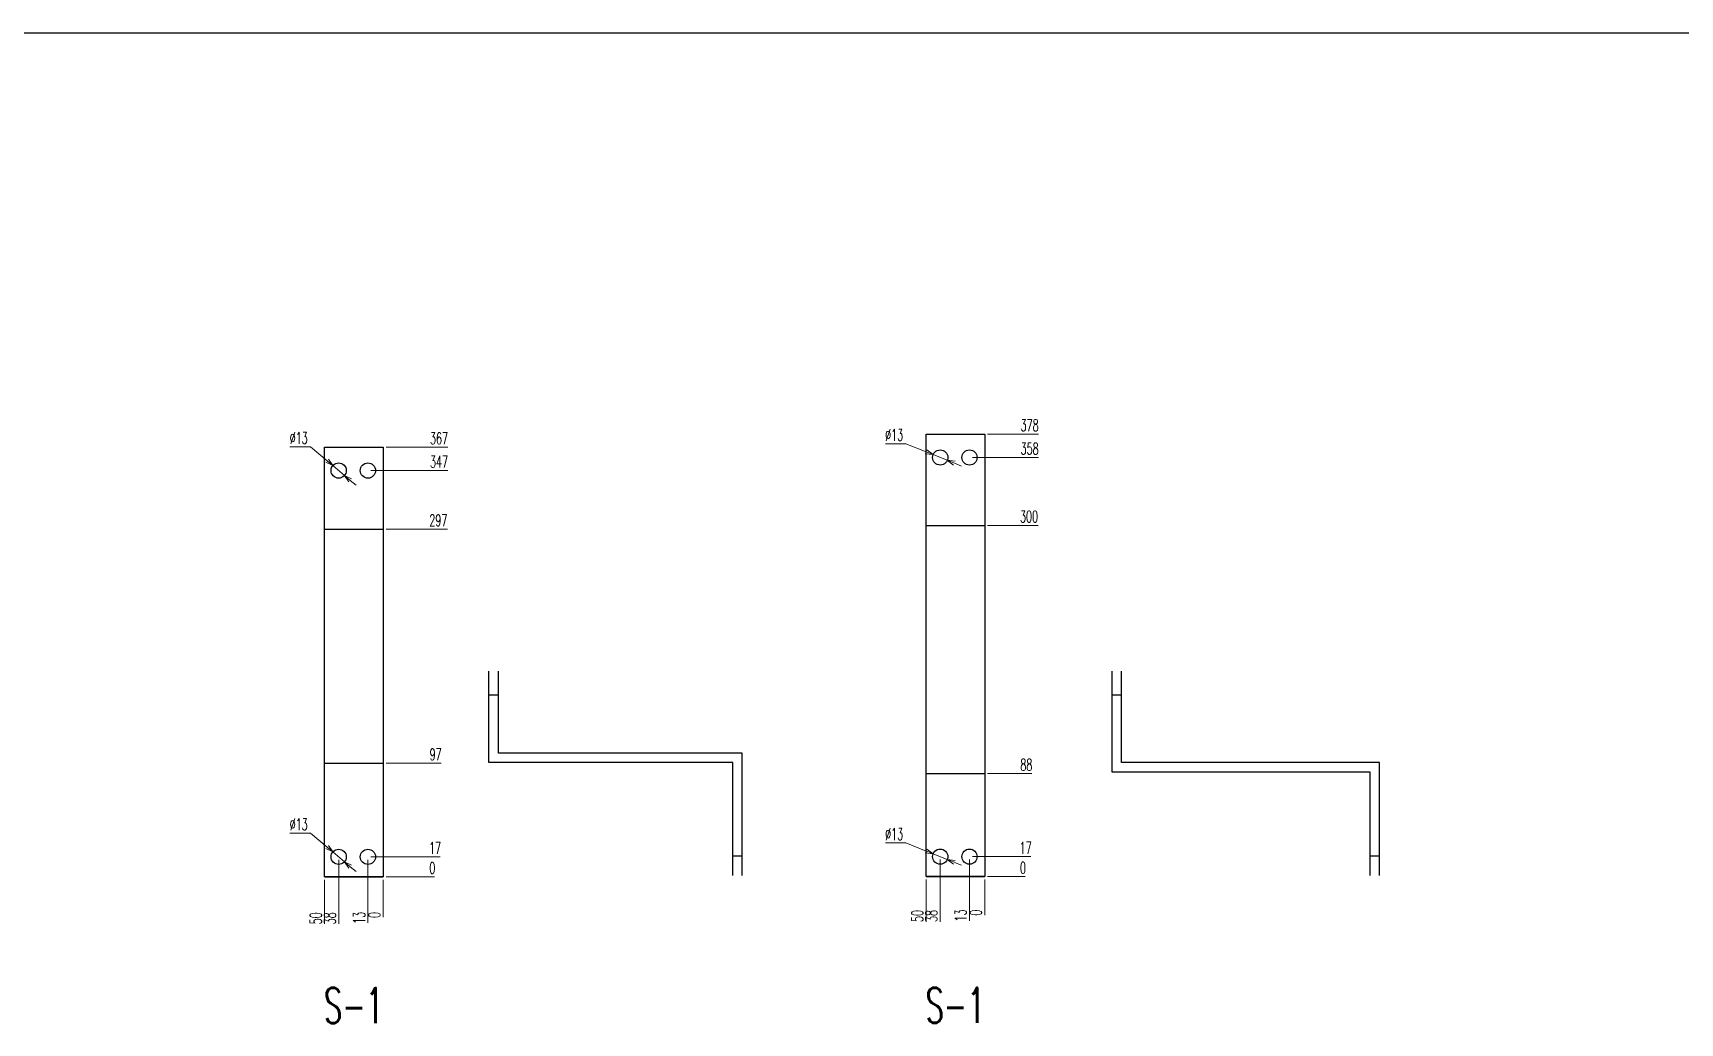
# Model space of a CAD drawing. Header units: millimetres. Extents: x 173893 to 258446, y -176540 to -123824.
# Drawn here: x 203410 to 204816, y -131157 to -130311 of the extents above; entities that cross this region are included whole.
import ezdxf
from ezdxf.enums import TextEntityAlignment as Align

# ---------------------------------------------------------------- set-up
doc = ezdxf.new("R2010")
doc.units = ezdxf.units.MM
doc.header["$LTSCALE"] = 3
doc.layers.add('@.DM. NÉT CHÍNH', color=7, linetype='Continuous')
doc.layers.add('@.VISIBLE', color=7, linetype='Continuous')
doc.styles.add('Ann_w01', font='romans.shx', dxfattribs={"width": 0.6, "bigfont": 'chineset.shx'})
doc.dimstyles.new('Dim 01_SC05', dxfattribs={"dimscale": 5, "dimtxt": 2, "dimasz": 1.3, "dimexe": 0.5, "dimexo": 0.5, "dimgap": 0.5, "dimtad": 1, "dimtoh": 1, "dimdec": 1, "dimzin": 12, "dimdsep": 46, "dimtxsty": 'Ann_w01', "dimblk": 'OPEN30', "dimcen": 1.5, "dimclrd": 6, "dimclre": 6, "dimclrt": 3, "dimadec": 1, "dimazin": 3, "dimtm": 1e-09, "dimtfac": 1, "dimtdec": 1, "dimtmove": 0, "dimatfit": 3, "dimldrblk": 'OPEN30', "dimfxl": 1, "dimtolj": 1, "dimlwd": 20, "dimlwe": 20, "dimarcsym": 0})

# ---------------------------------------------------------------- blocks, each defined once
blk = doc.blocks.new('*D2959')
at = {"layer": '@.VISIBLE', "color": 6, "lineweight": 20, "transparency": 16777216}
blk.add_line((203711.6, -131031.6), (203753, -131031.6), dxfattribs=at)
at = {"layer": 'Defpoints', "color": 0, "transparency": 16777216}
for p in [(203684.1, -131031.6), (203709.1, -131031.6), (203746.5, -131031.6)]:
    blk.add_point(p, dxfattribs=at)
at = {"layer": '@.VISIBLE', "color": 3, "transparency": 16777216, "insert": (203751, -131024.1), "char_height": 10, "attachment_point": 5, "style": 'Ann_w01'}
blk.add_mtext('\\A1;0', dxfattribs=at)
blk = doc.blocks.new('_Open30')
at = {"color": 0, "linetype": 'ByBlock', "lineweight": -2}
for p, q in [((-1, 0.27), (0, 0)), ((0, 0), (-1, -0.27)), ((0, 0), (-1, 0))]:
    blk.add_line(p, q, dxfattribs=at)
blk = doc.blocks.new('*D2960')
at = {"layer": '@.VISIBLE', "color": 6, "lineweight": 20, "transparency": 16777216}
blk.add_line((203698.6, -131014.6), (203757.8, -131014.6), dxfattribs=at)
at = {"layer": 'Defpoints', "color": 0, "transparency": 16777216}
for p in [(203696.1, -131014.6), (203746.5, -131014.6), (203684.1, -131031.6)]:
    blk.add_point(p, dxfattribs=at)
at = {"layer": '@.VISIBLE', "color": 3, "transparency": 16777216, "insert": (203753.4, -131007.1), "char_height": 10, "attachment_point": 5, "style": 'Ann_w01'}
blk.add_mtext('\\A1;17', dxfattribs=at)
blk = doc.blocks.new('*D2961')
at = {"layer": '@.VISIBLE', "color": 6, "lineweight": 20, "transparency": 16777216}
blk.add_line((203711.6, -130934.6), (203758.7, -130934.6), dxfattribs=at)
at = {"layer": 'Defpoints', "color": 0, "transparency": 16777216}
for p in [(203709.1, -130934.6), (203746.5, -130934.6), (203684.1, -131031.6)]:
    blk.add_point(p, dxfattribs=at)
at = {"layer": '@.VISIBLE', "color": 3, "transparency": 16777216, "insert": (203753.8, -130927.1), "char_height": 10, "attachment_point": 5, "style": 'Ann_w01'}
blk.add_mtext('\\A1;97', dxfattribs=at)
blk = doc.blocks.new('*D2962')
at = {"layer": '@.VISIBLE', "color": 6, "lineweight": 20, "transparency": 16777216}
blk.add_line((203711.6, -130734.6), (203764, -130734.6), dxfattribs=at)
at = {"layer": 'Defpoints', "color": 0, "transparency": 16777216}
for p in [(203709.1, -130734.6), (203746, -130734.6), (203684.1, -131031.6)]:
    blk.add_point(p, dxfattribs=at)
at = {"layer": '@.VISIBLE', "color": 3, "transparency": 16777216, "insert": (203756.2, -130727.1), "char_height": 10, "attachment_point": 5, "style": 'Ann_w01'}
blk.add_mtext('\\A1;297', dxfattribs=at)
blk = doc.blocks.new('*D2963')
at = {"layer": '@.VISIBLE', "color": 6, "lineweight": 20, "transparency": 16777216}
blk.add_line((203698.6, -130684.6), (203764.4, -130684.6), dxfattribs=at)
at = {"layer": 'Defpoints', "color": 0, "transparency": 16777216}
for p in [(203696.1, -130684.6), (203746.5, -130684.6), (203684.1, -131031.6)]:
    blk.add_point(p, dxfattribs=at)
at = {"layer": '@.VISIBLE', "color": 3, "transparency": 16777216, "insert": (203756.7, -130677.1), "char_height": 10, "attachment_point": 5, "style": 'Ann_w01'}
blk.add_mtext('\\A1;347', dxfattribs=at)
blk = doc.blocks.new('*D2964')
at = {"layer": '@.VISIBLE', "color": 6, "lineweight": 20, "transparency": 16777216}
blk.add_line((203711.6, -130664.6), (203764.4, -130664.6), dxfattribs=at)
at = {"layer": 'Defpoints', "color": 0, "transparency": 16777216}
for p in [(203709.1, -130664.6), (203746.5, -130664.6), (203684.1, -131031.6)]:
    blk.add_point(p, dxfattribs=at)
at = {"layer": '@.VISIBLE', "color": 3, "transparency": 16777216, "insert": (203756.7, -130657.1), "char_height": 10, "attachment_point": 5, "style": 'Ann_w01'}
blk.add_mtext('\\A1;367', dxfattribs=at)
blk = doc.blocks.new('*D2941')
at = {"layer": '@.VISIBLE', "color": 6, "lineweight": 20, "transparency": 16777216}
blk.add_line((203659.1, -131034.1), (203659.1, -131071.9), dxfattribs=at)
at = {"layer": 'Defpoints', "color": 0, "transparency": 16777216}
for p in [(203659.1, -131031.6), (203709.1, -131031.6), (203659.1, -131059.7)]:
    blk.add_point(p, dxfattribs=at)
at = {"layer": '@.VISIBLE', "color": 3, "transparency": 16777216, "insert": (203651.6, -131067.1), "char_height": 10, "attachment_point": 5, "rotation": 90, "style": 'Ann_w01'}
blk.add_mtext('\\A1;50', dxfattribs=at)
blk = doc.blocks.new('*D2942')
at = {"layer": '@.VISIBLE', "color": 6, "lineweight": 20, "transparency": 16777216}
blk.add_line((203671.1, -131017.1), (203671.1, -131071.9), dxfattribs=at)
at = {"layer": 'Defpoints', "color": 0, "transparency": 16777216}
for p in [(203671.1, -131014.6), (203709.1, -131031.6), (203671.1, -131059.7)]:
    blk.add_point(p, dxfattribs=at)
at = {"layer": '@.VISIBLE', "color": 3, "transparency": 16777216, "insert": (203663.6, -131067.1), "char_height": 10, "attachment_point": 5, "rotation": 90, "style": 'Ann_w01'}
blk.add_mtext('\\A1;38', dxfattribs=at)
blk = doc.blocks.new('*D2943')
at = {"layer": '@.VISIBLE', "color": 6, "lineweight": 20, "transparency": 16777216}
blk.add_line((203696.1, -131017.1), (203696.1, -131071.1), dxfattribs=at)
at = {"layer": 'Defpoints', "color": 0, "transparency": 16777216}
for p in [(203696.1, -131014.6), (203709.1, -131031.6), (203696.1, -131059.7)]:
    blk.add_point(p, dxfattribs=at)
at = {"layer": '@.VISIBLE', "color": 3, "transparency": 16777216, "insert": (203688.6, -131066.7), "char_height": 10, "attachment_point": 5, "rotation": 90, "style": 'Ann_w01'}
blk.add_mtext('\\A1;13', dxfattribs=at)
blk = doc.blocks.new('*D2944')
at = {"layer": '@.VISIBLE', "color": 6, "lineweight": 20, "transparency": 16777216}
blk.add_line((203709.1, -131034.1), (203709.1, -131066.2), dxfattribs=at)
at = {"layer": 'Defpoints', "color": 0, "transparency": 16777216}
for p in [(203709.1, -131031.6), (203709.1, -131031.6), (203709.1, -131059.7)]:
    blk.add_point(p, dxfattribs=at)
at = {"layer": '@.VISIBLE', "color": 3, "transparency": 16777216, "insert": (203701.6, -131064.2), "char_height": 10, "attachment_point": 5, "rotation": 90, "style": 'Ann_w01'}
blk.add_mtext('\\A1;0', dxfattribs=at)
blk = doc.blocks.new('*D2945')
at = {"layer": '@.VISIBLE', "color": 6, "lineweight": 20, "transparency": 16777216}
for p, q in [((203629.4, -130664.3), (203647, -130664.3)), ((203647, -130664.3), (203661.2, -130676.2)), ((203676, -130688.8), (203666.1, -130680.4)), ((203681, -130693), (203686, -130697.2))]:
    blk.add_line(p, q, dxfattribs=at)
at = {"layer": 'Defpoints', "color": 0, "transparency": 16777216}
for p in [(203666.1, -130680.4), (203676, -130688.8)]:
    blk.add_point(p, dxfattribs=at)
at = {"layer": '@.VISIBLE', "color": 6, "lineweight": 20, "transparency": 16777216, "xscale": 6.5, "yscale": 6.5, "zscale": 6.5}
for p, rotation in [((203666.1, -130680.4), 319.7609219877169), ((203676, -130688.8), 139.7609219877168)]:
    blk.add_blockref('_Open30', p, dxfattribs=dict(at, rotation=rotation))
at = {"layer": '@.VISIBLE', "color": 3, "transparency": 16777216, "insert": (203637, -130656.8), "char_height": 10, "attachment_point": 5, "style": 'Ann_w01'}
blk.add_mtext('\\A1;∅13', dxfattribs=at)
blk = doc.blocks.new('*D2946')
at = {"layer": '@.VISIBLE', "color": 6, "lineweight": 20, "transparency": 16777216}
for p, q in [((203629.4, -130994.3), (203647, -130994.3)), ((203647, -130994.3), (203661.2, -131006.2)), ((203676, -131018.8), (203666.1, -131010.4)), ((203681, -131023), (203686, -131027.2))]:
    blk.add_line(p, q, dxfattribs=at)
at = {"layer": 'Defpoints', "color": 0, "transparency": 16777216}
for p in [(203666.1, -131010.4), (203676, -131018.8)]:
    blk.add_point(p, dxfattribs=at)
at = {"layer": '@.VISIBLE', "color": 6, "lineweight": 20, "transparency": 16777216, "xscale": 6.5, "yscale": 6.5, "zscale": 6.5}
for p, rotation in [((203666.1, -131010.4), 319.7609219875172), ((203676, -131018.8), 139.7609219875173)]:
    blk.add_blockref('_Open30', p, dxfattribs=dict(at, rotation=rotation))
at = {"layer": '@.VISIBLE', "color": 3, "transparency": 16777216, "insert": (203637, -130986.8), "char_height": 10, "attachment_point": 5, "style": 'Ann_w01'}
blk.add_mtext('\\A1;∅13', dxfattribs=at)
blk = doc.blocks.new('*D2947')
at = {"layer": '@.VISIBLE', "color": 6, "lineweight": 20, "transparency": 16777216}
blk.add_line((204225.1, -131031.4), (204257.2, -131031.4), dxfattribs=at)
at = {"layer": 'Defpoints', "color": 0, "transparency": 16777216}
for p in [(204197.6, -131031.4), (204222.6, -131031.4), (204250.7, -131031.4)]:
    blk.add_point(p, dxfattribs=at)
at = {"layer": '@.VISIBLE', "color": 3, "transparency": 16777216, "insert": (204255.2, -131023.9), "char_height": 10, "attachment_point": 5, "style": 'Ann_w01'}
blk.add_mtext('\\A1;0', dxfattribs=at)
blk = doc.blocks.new('*D2948')
at = {"layer": '@.VISIBLE', "color": 6, "lineweight": 20, "transparency": 16777216}
blk.add_line((204212.1, -131014.4), (204262.1, -131014.4), dxfattribs=at)
at = {"layer": 'Defpoints', "color": 0, "transparency": 16777216}
for p in [(204209.6, -131014.4), (204250.7, -131014.4), (204197.6, -131031.4)]:
    blk.add_point(p, dxfattribs=at)
at = {"layer": '@.VISIBLE', "color": 3, "transparency": 16777216, "insert": (204257.6, -131006.9), "char_height": 10, "attachment_point": 5, "style": 'Ann_w01'}
blk.add_mtext('\\A1;17', dxfattribs=at)
blk = doc.blocks.new('*D2949')
at = {"layer": '@.VISIBLE', "color": 6, "lineweight": 20, "transparency": 16777216}
blk.add_line((204225.1, -130943.4), (204262.9, -130943.4), dxfattribs=at)
at = {"layer": 'Defpoints', "color": 0, "transparency": 16777216}
for p in [(204222.6, -130943.4), (204250.7, -130943.4), (204197.6, -131031.4)]:
    blk.add_point(p, dxfattribs=at)
at = {"layer": '@.VISIBLE', "color": 3, "transparency": 16777216, "insert": (204258.1, -130935.9), "char_height": 10, "attachment_point": 5, "style": 'Ann_w01'}
blk.add_mtext('\\A1;88', dxfattribs=at)
blk = doc.blocks.new('*D2950')
at = {"layer": '@.VISIBLE', "color": 6, "lineweight": 20, "transparency": 16777216}
blk.add_line((204225.1, -130731.4), (204268.2, -130731.4), dxfattribs=at)
at = {"layer": 'Defpoints', "color": 0, "transparency": 16777216}
for p in [(204222.6, -130731.4), (204250.3, -130731.4), (204197.6, -131031.4)]:
    blk.add_point(p, dxfattribs=at)
at = {"layer": '@.VISIBLE', "color": 3, "transparency": 16777216, "insert": (204260.5, -130723.9), "char_height": 10, "attachment_point": 5, "style": 'Ann_w01'}
blk.add_mtext('\\A1;300', dxfattribs=at)
blk = doc.blocks.new('*D2951')
at = {"layer": '@.VISIBLE', "color": 6, "lineweight": 20, "transparency": 16777216}
blk.add_line((204212.1, -130673.4), (204268.6, -130673.4), dxfattribs=at)
at = {"layer": 'Defpoints', "color": 0, "transparency": 16777216}
for p in [(204209.6, -130673.4), (204250.7, -130673.4), (204197.6, -131031.4)]:
    blk.add_point(p, dxfattribs=at)
at = {"layer": '@.VISIBLE', "color": 3, "transparency": 16777216, "insert": (204260.9, -130665.9), "char_height": 10, "attachment_point": 5, "style": 'Ann_w01'}
blk.add_mtext('\\A1;358', dxfattribs=at)
blk = doc.blocks.new('*D2952')
at = {"layer": '@.VISIBLE', "color": 6, "lineweight": 20, "transparency": 16777216}
blk.add_line((204225.1, -130653.4), (204268.6, -130653.4), dxfattribs=at)
at = {"layer": 'Defpoints', "color": 0, "transparency": 16777216}
for p in [(204222.6, -130653.4), (204250.7, -130653.4), (204197.6, -131031.4)]:
    blk.add_point(p, dxfattribs=at)
at = {"layer": '@.VISIBLE', "color": 3, "transparency": 16777216, "insert": (204260.9, -130645.9), "char_height": 10, "attachment_point": 5, "style": 'Ann_w01'}
blk.add_mtext('\\A1;378', dxfattribs=at)
blk = doc.blocks.new('*D2953')
at = {"layer": '@.VISIBLE', "color": 6, "lineweight": 20, "transparency": 16777216}
blk.add_line((204172.6, -131033.9), (204172.6, -131070), dxfattribs=at)
at = {"layer": 'Defpoints', "color": 0, "transparency": 16777216}
for p in [(204172.6, -131031.4), (204222.6, -131031.4), (204172.6, -131057.8)]:
    blk.add_point(p, dxfattribs=at)
at = {"layer": '@.VISIBLE', "color": 3, "transparency": 16777216, "insert": (204165.1, -131065.2), "char_height": 10, "attachment_point": 5, "rotation": 90, "style": 'Ann_w01'}
blk.add_mtext('\\A1;50', dxfattribs=at)
blk = doc.blocks.new('*D2954')
at = {"layer": '@.VISIBLE', "color": 6, "lineweight": 20, "transparency": 16777216}
blk.add_line((204184.6, -131016.9), (204184.6, -131070), dxfattribs=at)
at = {"layer": 'Defpoints', "color": 0, "transparency": 16777216}
for p in [(204184.6, -131014.4), (204222.6, -131031.4), (204184.6, -131057.8)]:
    blk.add_point(p, dxfattribs=at)
at = {"layer": '@.VISIBLE', "color": 3, "transparency": 16777216, "insert": (204177.1, -131065.2), "char_height": 10, "attachment_point": 5, "rotation": 90, "style": 'Ann_w01'}
blk.add_mtext('\\A1;38', dxfattribs=at)
blk = doc.blocks.new('*D2955')
at = {"layer": '@.VISIBLE', "color": 6, "lineweight": 20, "transparency": 16777216}
blk.add_line((204209.6, -131016.9), (204209.6, -131069.2), dxfattribs=at)
at = {"layer": 'Defpoints', "color": 0, "transparency": 16777216}
for p in [(204209.6, -131014.4), (204222.6, -131031.4), (204209.6, -131057.8)]:
    blk.add_point(p, dxfattribs=at)
at = {"layer": '@.VISIBLE', "color": 3, "transparency": 16777216, "insert": (204202.1, -131064.7), "char_height": 10, "attachment_point": 5, "rotation": 90, "style": 'Ann_w01'}
blk.add_mtext('\\A1;13', dxfattribs=at)
blk = doc.blocks.new('*D2956')
at = {"layer": '@.VISIBLE', "color": 6, "lineweight": 20, "transparency": 16777216}
blk.add_line((204222.6, -131033.9), (204222.6, -131064.3), dxfattribs=at)
at = {"layer": 'Defpoints', "color": 0, "transparency": 16777216}
for p in [(204222.6, -131031.4), (204222.6, -131031.4), (204222.6, -131057.8)]:
    blk.add_point(p, dxfattribs=at)
at = {"layer": '@.VISIBLE', "color": 3, "transparency": 16777216, "insert": (204215.1, -131062.3), "char_height": 10, "attachment_point": 5, "rotation": 90, "style": 'Ann_w01'}
blk.add_mtext('\\A1;0', dxfattribs=at)
blk = doc.blocks.new('*D2957')
at = {"layer": '@.VISIBLE', "color": 6, "lineweight": 20, "transparency": 16777216}
for p, q in [((204137.8, -130661.7), (204155.4, -130661.7)), ((204155.4, -130661.7), (204172.6, -130668.6)), ((204190.7, -130675.8), (204178.6, -130671)), ((204196.7, -130678.3), (204202.7, -130680.7))]:
    blk.add_line(p, q, dxfattribs=at)
at = {"layer": 'Defpoints', "color": 0, "transparency": 16777216}
for p in [(204178.6, -130671), (204190.7, -130675.8)]:
    blk.add_point(p, dxfattribs=at)
at = {"layer": '@.VISIBLE', "color": 6, "lineweight": 20, "transparency": 16777216, "xscale": 6.5, "yscale": 6.5, "zscale": 6.5}
for p, rotation in [((204178.6, -130671), 338.126657157711), ((204190.7, -130675.8), 158.1266571577109)]:
    blk.add_blockref('_Open30', p, dxfattribs=dict(at, rotation=rotation))
at = {"layer": '@.VISIBLE', "color": 3, "transparency": 16777216, "insert": (204145.3, -130654.2), "char_height": 10, "attachment_point": 5, "style": 'Ann_w01'}
blk.add_mtext('\\A1;∅13', dxfattribs=at)
blk = doc.blocks.new('*D2958')
at = {"layer": '@.VISIBLE', "color": 6, "lineweight": 20, "transparency": 16777216}
for p, q in [((204137.8, -131002.7), (204155.4, -131002.7)), ((204155.4, -131002.7), (204172.6, -131009.6)), ((204190.7, -131016.8), (204178.6, -131012)), ((204196.7, -131019.3), (204202.7, -131021.7))]:
    blk.add_line(p, q, dxfattribs=at)
at = {"layer": 'Defpoints', "color": 0, "transparency": 16777216}
for p in [(204178.6, -131012), (204190.7, -131016.8)]:
    blk.add_point(p, dxfattribs=at)
at = {"layer": '@.VISIBLE', "color": 6, "lineweight": 20, "transparency": 16777216, "xscale": 6.5, "yscale": 6.5, "zscale": 6.5}
for p, rotation in [((204178.6, -131012), 338.1266571576974), ((204190.7, -131016.8), 158.1266571576974)]:
    blk.add_blockref('_Open30', p, dxfattribs=dict(at, rotation=rotation))
at = {"layer": '@.VISIBLE', "color": 3, "transparency": 16777216, "insert": (204145.3, -130995.2), "char_height": 10, "attachment_point": 5, "style": 'Ann_w01'}
blk.add_mtext('\\A1;∅13', dxfattribs=at)

msp = doc.modelspace()

# ---------------------------------------------------------------- linework, layer by layer
at = {"layer": '@.DM. NÉT CHÍNH', "linetype": 'Continuous'}
msp.add_line((201737.57, -130310.71), (210479.46, -130310.71), dxfattribs=at)
at = {"layer": '@.VISIBLE', "color": 2}
for p, q in [((203799.42, -130876.1), (203807.42, -130876.1)), ((204331.51, -130876.1), (204339.51, -130876.1)), ((204007.62, -131013.6), (204015.62, -131013.6)), ((204551.71, -131013.6), (204559.71, -131013.6)), ((203659.08, -131031.6), (203709.08, -131031.6)), ((204172.64, -131031.42), (204222.64, -131031.42))]:
    msp.add_line(p, q, dxfattribs=at)
for points in [[(204172.64, -131031.42), (204172.64, -130653.42), (204222.64, -130653.42), (204222.64, -131031.42)], [(203659.08, -131031.6), (203659.08, -130664.6), (203709.08, -130664.6), (203709.08, -131031.6)], [(203659.08, -131031.6), (203659.08, -130734.6), (203709.08, -130734.6), (203709.08, -131031.6)], [(204172.64, -131031.42), (204172.64, -130731.42), (204222.64, -130731.42), (204222.64, -131031.42)], [(203659.08, -131031.6), (203659.08, -130934.6), (203709.08, -130934.6), (203709.08, -131031.6)], [(204172.64, -131031.42), (204172.64, -130943.42), (204222.64, -130943.42), (204222.64, -131031.42)]]:
    msp.add_lwpolyline(points, close=True, dxfattribs=at)
for points in [[(204007.62, -131030.61), (204007.62, -130934.11), (203799.42, -130934.11), (203799.42, -130856.1)], [(204015.62, -131030.61), (204015.62, -130926.11), (203807.42, -130926.11), (203807.42, -130856.1)], [(204551.71, -131030.61), (204551.71, -130942.11), (204331.51, -130942.11), (204331.51, -130856.1)], [(204559.71, -131030.61), (204559.71, -130934.11), (204339.51, -130934.11), (204339.51, -130856.1)]]:
    msp.add_lwpolyline(points, dxfattribs=at)
for centre in [(204184.64, -130673.42), (204209.64, -130673.42), (203671.08, -130684.6), (203696.08, -130684.6), (203671.08, -131014.6), (203696.08, -131014.6), (204184.64, -131014.42), (204209.64, -131014.42)]:
    msp.add_circle(centre, 6.5, dxfattribs=at)

# ---------------------------------------------------------------- texts
at = {"style": 'Ann_w01', "width": 0.6}
for p in [(203684.08, -131141.6), (204197.64, -131141.42)]:
    msp.add_text('S-1', height=30, dxfattribs=at).set_placement(p, align=Align.MIDDLE_CENTER)

# ---------------------------------------------------------------- dimensions: what is measured, and where the dimension line sits
at = {"layer": '@.VISIBLE', "color": 2}
for feature_location, offset, dtype, origin, picture, middle in [((204222.64, -130653.42), (28.08, 0), 0, (204197.64, -131031.42), '*D2952', (204260.93, -130645.92)), ((203709.08, -130664.6), (37.37, 0), 0, (203684.08, -131031.6), '*D2964', (203756.67, -130657.1)), ((203696.08, -130684.6), (50.37, 0), 0, (203684.08, -131031.6), '*D2963', (203756.67, -130677.1)), ((204209.64, -130673.42), (41.08, 0), 0, (204197.64, -131031.42), '*D2951', (204260.93, -130665.92)), ((203709.08, -130734.6), (36.94, 0), 0, (203684.08, -131031.6), '*D2962', (203756.24, -130727.1)), ((204222.64, -130731.42), (27.65, 0), 0, (204197.64, -131031.42), '*D2950', (204260.5, -130723.92)), ((203709.08, -130934.6), (37.37, 0), 0, (203684.08, -131031.6), '*D2961', (203753.81, -130927.1)), ((204222.64, -130943.42), (28.08, 0), 0, (204197.64, -131031.42), '*D2949', (204258.07, -130935.92)), ((203696.08, -131014.6), (50.37, 0), 0, (203684.08, -131031.6), '*D2960', (203753.38, -131007.1)), ((204209.64, -131014.42), (41.08, 0), 0, (204197.64, -131031.42), '*D2948', (204257.64, -131006.92)), ((203671.08, -131014.6), (0, -45.12), 1, (203709.08, -131031.6), '*D2942', (203663.58, -131067.08)), ((203696.08, -131014.6), (0, -45.12), 1, (203709.08, -131031.6), '*D2943', (203688.58, -131066.65)), ((203709.08170396, -131031.60466952), (37.36908801, 0), 0, (203684.08170396, -131031.60466952), '*D2959', (203750.95079197, -131024.10466952)), ((204184.64, -131014.42), (0, -43.39), 1, (204222.64, -131031.42), '*D2954', (204177.14, -131065.17)), ((204209.64, -131014.42), (0, -43.39), 1, (204222.64, -131031.42), '*D2955', (204202.14, -131064.74)), ((204222.63730991, -131031.42311935), (28.07852657, 0), 0, (204197.63730991, -131031.42311935), '*D2947', (204255.21583648, -131023.92311935)), ((203659.08, -131031.6), (0, -28.12), 1, (203709.08, -131031.6), '*D2941', (203651.58, -131067.08)), ((203709.08170396, -131031.60466952), (0, -28.12135693), 1, (203709.08170396, -131031.60466952), '*D2944', (203701.58170396, -131064.22602645)), ((204172.64, -131031.42), (0, -26.39), 1, (204222.64, -131031.42), '*D2953', (204165.14, -131065.17)), ((204222.63730991, -131031.42311935), (0, -26.3908221), 1, (204222.63730991, -131031.42311936), '*D2956', (204215.13730991, -131062.31394146))]:
    dim = msp.add_ordinate_dim(feature_location=feature_location, offset=offset, dtype=dtype, origin=origin, dimstyle='Dim 01_SC05', dxfattribs=at)
    dim.commit()
    dim.dimension.update_dxf_attribs({"geometry": picture, "text_midpoint": middle})
for p1, p2, picture, middle in [((203676.04, -130688.8), (203666.12, -130680.41), '*D2945', (203636.96, -130664.26)), ((204190.67, -130675.84), (204178.61, -130671), '*D2957', (204145.33, -130661.69)), ((203676.04, -131018.8), (203666.12, -131010.41), '*D2946', (203636.96, -130994.26)), ((204190.67, -131016.84), (204178.61, -131012), '*D2958', (204145.33, -131002.69))]:
    dim = msp.add_diameter_dim_2p(p1=p1, p2=p2, dimstyle='Dim 01_SC05', dxfattribs=at)
    dim.commit()
    dim.dimension.update_dxf_attribs({"geometry": picture, "text_midpoint": middle, "dimtype": 163})

doc.saveas('drawing.dxf')
